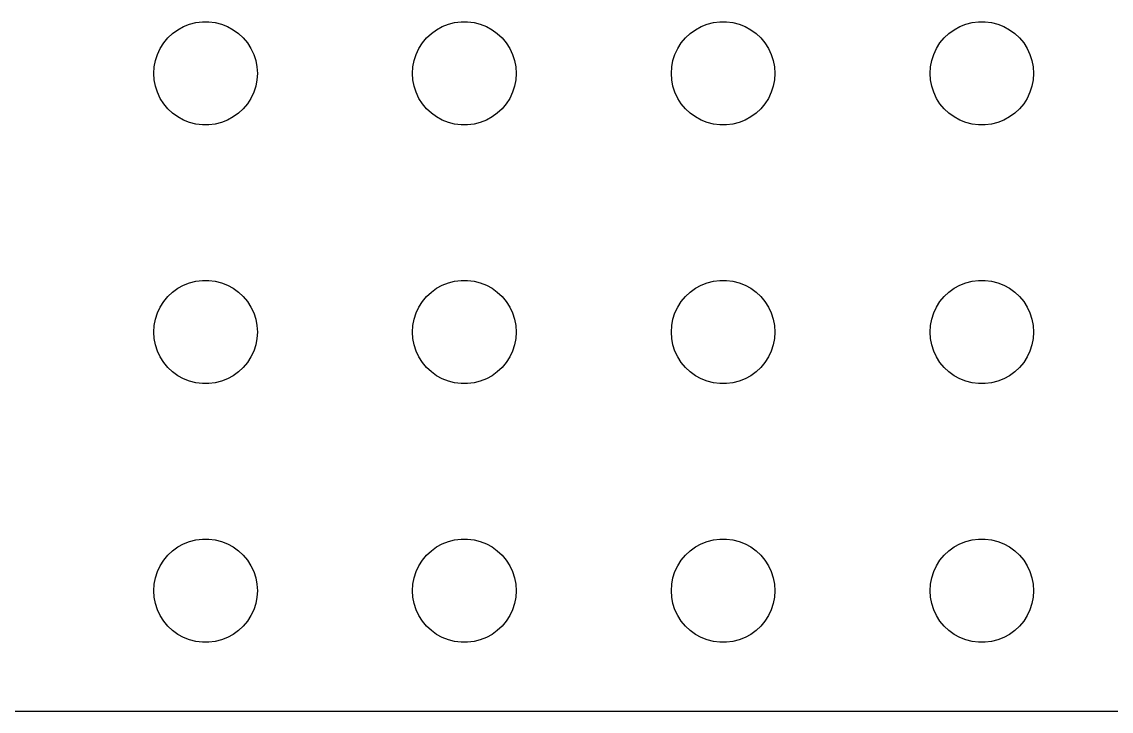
# Model space of a CAD drawing. Header units: metres. Extents: x -134 to 134, y 518 to 1078.
# Drawn here: x -63.2 to 0, y 974 to 1014 of the extents above; entities that cross this region are included whole.
import ezdxf

# ---------------------------------------------------------------- set-up
doc = ezdxf.new("R2010")
doc.units = ezdxf.units.M

msp = doc.modelspace()

# ---------------------------------------------------------------- linework, layer by layer
for p, q in [((-54.1075, 1013.53), (-53.7773, 1013.71)), ((-53.7773, 1013.71), (-53.427, 1013.85)), ((-53.427, 1013.85), (-53.0621, 1013.95)), ((-53.0621, 1013.95), (-52.6884, 1013.99)), ((-52.6884, 1013.99), (-52.3116, 1013.99)), ((-52.3116, 1013.99), (-51.9379, 1013.95)), ((-51.9379, 1013.95), (-51.5729, 1013.85)), ((-51.5729, 1013.85), (-51.2227, 1013.71)), ((-51.2227, 1013.71), (-50.8925, 1013.53)), ((-39.1075, 1013.53), (-38.7773, 1013.71)), ((-38.7773, 1013.71), (-38.427, 1013.85)), ((-38.427, 1013.85), (-38.0621, 1013.95)), ((-38.0621, 1013.95), (-37.6884, 1013.99)), ((-37.6884, 1013.99), (-37.3116, 1013.99)), ((-37.3116, 1013.99), (-36.9379, 1013.95)), ((-36.9379, 1013.95), (-36.5729, 1013.85)), ((-36.5729, 1013.85), (-36.2227, 1013.71)), ((-36.2227, 1013.71), (-35.8925, 1013.53)), ((-24.1075, 1013.53), (-23.7773, 1013.71)), ((-23.7773, 1013.71), (-23.427, 1013.85)), ((-23.427, 1013.85), (-23.0621, 1013.95)), ((-23.0621, 1013.95), (-22.6884, 1013.99)), ((-22.6884, 1013.99), (-22.3116, 1013.99)), ((-22.3116, 1013.99), (-21.9379, 1013.95)), ((-21.9379, 1013.95), (-21.5729, 1013.85)), ((-21.5729, 1013.85), (-21.2227, 1013.71)), ((-21.2227, 1013.71), (-20.8925, 1013.53)), ((-9.10747, 1013.53), (-8.77733, 1013.71)), ((-8.77733, 1013.71), (-8.42705, 1013.85)), ((-8.42705, 1013.85), (-8.06213, 1013.95)), ((-8.06213, 1013.95), (-7.68837, 1013.99)), ((-7.68837, 1013.99), (-7.31161, 1013.99)), ((-7.31161, 1013.99), (-6.93785, 1013.95)), ((-6.93785, 1013.95), (-6.57294, 1013.85)), ((-6.57294, 1013.85), (-6.22266, 1013.71)), ((-6.22266, 1013.71), (-5.89252, 1013.53)), ((-54.927, 1012.76), (-54.6869, 1013.05)), ((-54.6869, 1013.05), (-54.4123, 1013.31)), ((-54.4123, 1013.31), (-54.1075, 1013.53)), ((-50.8925, 1013.53), (-50.5877, 1013.31)), ((-50.5877, 1013.31), (-50.3131, 1013.05)), ((-50.3131, 1013.05), (-50.0729, 1012.76)), ((-39.927, 1012.76), (-39.6869, 1013.05)), ((-39.6869, 1013.05), (-39.4123, 1013.31)), ((-39.4123, 1013.31), (-39.1075, 1013.53)), ((-35.8925, 1013.53), (-35.5877, 1013.31)), ((-35.5877, 1013.31), (-35.3131, 1013.05)), ((-35.3131, 1013.05), (-35.0729, 1012.76)), ((-24.927, 1012.76), (-24.6869, 1013.05)), ((-24.6869, 1013.05), (-24.4123, 1013.31)), ((-24.4123, 1013.31), (-24.1075, 1013.53)), ((-20.8925, 1013.53), (-20.5877, 1013.31)), ((-20.5877, 1013.31), (-20.3131, 1013.05)), ((-20.3131, 1013.05), (-20.0729, 1012.76)), ((-9.92705, 1012.76), (-9.6869, 1013.05)), ((-9.6869, 1013.05), (-9.41226, 1013.31)), ((-9.41226, 1013.31), (-9.10747, 1013.53)), ((-5.89252, 1013.53), (-5.58772, 1013.31)), ((-5.58772, 1013.31), (-5.31308, 1013.05)), ((-5.31308, 1013.05), (-5.07294, 1012.76)), ((-55.2893, 1012.1), (-55.1289, 1012.45)), ((-55.1289, 1012.45), (-54.927, 1012.76)), ((-50.0729, 1012.76), (-49.8711, 1012.45)), ((-49.8711, 1012.45), (-49.7107, 1012.1)), ((-40.2893, 1012.1), (-40.1289, 1012.45)), ((-40.1289, 1012.45), (-39.927, 1012.76)), ((-35.0729, 1012.76), (-34.8711, 1012.45)), ((-34.8711, 1012.45), (-34.7107, 1012.1)), ((-25.2893, 1012.1), (-25.1289, 1012.45)), ((-25.1289, 1012.45), (-24.927, 1012.76)), ((-20.0729, 1012.76), (-19.8711, 1012.45)), ((-19.8711, 1012.45), (-19.7107, 1012.1)), ((-10.2893, 1012.1), (-10.1289, 1012.45)), ((-10.1289, 1012.45), (-9.92705, 1012.76)), ((-5.07294, 1012.76), (-4.87108, 1012.45)), ((-4.87108, 1012.45), (-4.71066, 1012.1)), ((-55.4763, 1011.38), (-55.4057, 1011.75)), ((-55.4057, 1011.75), (-55.2893, 1012.1)), ((-49.7107, 1012.1), (-49.5942, 1011.75)), ((-49.5942, 1011.75), (-49.5237, 1011.38)), ((-40.4763, 1011.38), (-40.4057, 1011.75)), ((-40.4057, 1011.75), (-40.2893, 1012.1)), ((-34.7107, 1012.1), (-34.5942, 1011.75)), ((-34.5942, 1011.75), (-34.5237, 1011.38)), ((-25.4763, 1011.38), (-25.4057, 1011.75)), ((-25.4057, 1011.75), (-25.2893, 1012.1)), ((-19.7107, 1012.1), (-19.5942, 1011.75)), ((-19.5942, 1011.75), (-19.5237, 1011.38)), ((-10.4763, 1011.38), (-10.4057, 1011.75)), ((-10.4057, 1011.75), (-10.2893, 1012.1)), ((-4.71066, 1012.1), (-4.59424, 1011.75)), ((-4.59424, 1011.75), (-4.52365, 1011.38)), ((-55.5, 1011), (-55.4763, 1011.38)), ((-49.5237, 1011.38), (-49.5, 1011)), ((-40.5, 1011), (-40.4763, 1011.38)), ((-34.5237, 1011.38), (-34.5, 1011)), ((-25.5, 1011), (-25.4763, 1011.38)), ((-19.5237, 1011.38), (-19.5, 1011)), ((-10.5, 1011), (-10.4763, 1011.38)), ((-4.52365, 1011.38), (-4.5, 1011)), ((-55.4763, 1010.62), (-55.5, 1011)), ((-55.4057, 1010.25), (-55.4763, 1010.62)), ((-49.5237, 1010.62), (-49.5942, 1010.25)), ((-49.5, 1011), (-49.5237, 1010.62)), ((-40.4763, 1010.62), (-40.5, 1011)), ((-40.4057, 1010.25), (-40.4763, 1010.62)), ((-34.5237, 1010.62), (-34.5942, 1010.25)), ((-34.5, 1011), (-34.5237, 1010.62)), ((-25.4763, 1010.62), (-25.5, 1011)), ((-25.4057, 1010.25), (-25.4763, 1010.62)), ((-19.5237, 1010.62), (-19.5942, 1010.25)), ((-19.5, 1011), (-19.5237, 1010.62)), ((-10.4763, 1010.62), (-10.5, 1011)), ((-10.4057, 1010.25), (-10.4763, 1010.62)), ((-4.52365, 1010.62), (-4.59424, 1010.25)), ((-4.5, 1011), (-4.52365, 1010.62)), ((-55.2893, 1009.9), (-55.4057, 1010.25)), ((-55.1289, 1009.55), (-55.2893, 1009.9)), ((-49.7107, 1009.9), (-49.8711, 1009.55)), ((-49.5942, 1010.25), (-49.7107, 1009.9)), ((-40.2893, 1009.9), (-40.4057, 1010.25)), ((-40.1289, 1009.55), (-40.2893, 1009.9)), ((-34.7107, 1009.9), (-34.8711, 1009.55)), ((-34.5942, 1010.25), (-34.7107, 1009.9)), ((-25.2893, 1009.9), (-25.4057, 1010.25)), ((-25.1289, 1009.55), (-25.2893, 1009.9)), ((-19.7107, 1009.9), (-19.8711, 1009.55)), ((-19.5942, 1010.25), (-19.7107, 1009.9)), ((-10.2893, 1009.9), (-10.4057, 1010.25)), ((-10.1289, 1009.55), (-10.2893, 1009.9)), ((-4.71066, 1009.9), (-4.87108, 1009.55)), ((-4.59424, 1010.25), (-4.71066, 1009.9)), ((-54.927, 1009.24), (-55.1289, 1009.55)), ((-54.6869, 1008.95), (-54.927, 1009.24)), ((-50.0729, 1009.24), (-50.3131, 1008.95)), ((-49.8711, 1009.55), (-50.0729, 1009.24)), ((-39.927, 1009.24), (-40.1289, 1009.55)), ((-39.6869, 1008.95), (-39.927, 1009.24)), ((-35.0729, 1009.24), (-35.3131, 1008.95)), ((-34.8711, 1009.55), (-35.0729, 1009.24)), ((-24.927, 1009.24), (-25.1289, 1009.55)), ((-24.6869, 1008.95), (-24.927, 1009.24)), ((-20.0729, 1009.24), (-20.3131, 1008.95)), ((-19.8711, 1009.55), (-20.0729, 1009.24)), ((-9.92705, 1009.24), (-10.1289, 1009.55)), ((-9.6869, 1008.95), (-9.92705, 1009.24)), ((-5.07294, 1009.24), (-5.31308, 1008.95)), ((-4.87108, 1009.55), (-5.07294, 1009.24)), ((-54.4123, 1008.69), (-54.6869, 1008.95)), ((-54.1075, 1008.47), (-54.4123, 1008.69)), ((-50.5877, 1008.69), (-50.8925, 1008.47)), ((-50.3131, 1008.95), (-50.5877, 1008.69)), ((-39.4123, 1008.69), (-39.6869, 1008.95)), ((-39.1075, 1008.47), (-39.4123, 1008.69)), ((-35.5877, 1008.69), (-35.8925, 1008.47)), ((-35.3131, 1008.95), (-35.5877, 1008.69)), ((-24.4123, 1008.69), (-24.6869, 1008.95)), ((-24.1075, 1008.47), (-24.4123, 1008.69)), ((-20.5877, 1008.69), (-20.8925, 1008.47)), ((-20.3131, 1008.95), (-20.5877, 1008.69)), ((-9.41226, 1008.69), (-9.6869, 1008.95)), ((-9.10747, 1008.47), (-9.41226, 1008.69)), ((-5.58772, 1008.69), (-5.89252, 1008.47)), ((-5.31308, 1008.95), (-5.58772, 1008.69)), ((-53.7773, 1008.29), (-54.1075, 1008.47)), ((-53.427, 1008.15), (-53.7773, 1008.29)), ((-53.0621, 1008.05), (-53.427, 1008.15)), ((-52.6884, 1008.01), (-53.0621, 1008.05)), ((-52.3116, 1008.01), (-52.6884, 1008.01)), ((-51.9379, 1008.05), (-52.3116, 1008.01)), ((-51.5729, 1008.15), (-51.9379, 1008.05)), ((-51.2227, 1008.29), (-51.5729, 1008.15)), ((-50.8925, 1008.47), (-51.2227, 1008.29)), ((-38.7773, 1008.29), (-39.1075, 1008.47)), ((-38.427, 1008.15), (-38.7773, 1008.29)), ((-38.0621, 1008.05), (-38.427, 1008.15)), ((-37.6884, 1008.01), (-38.0621, 1008.05)), ((-37.3116, 1008.01), (-37.6884, 1008.01)), ((-36.9379, 1008.05), (-37.3116, 1008.01)), ((-36.5729, 1008.15), (-36.9379, 1008.05)), ((-36.2227, 1008.29), (-36.5729, 1008.15)), ((-35.8925, 1008.47), (-36.2227, 1008.29)), ((-23.7773, 1008.29), (-24.1075, 1008.47)), ((-23.427, 1008.15), (-23.7773, 1008.29)), ((-23.0621, 1008.05), (-23.427, 1008.15)), ((-22.6884, 1008.01), (-23.0621, 1008.05)), ((-22.3116, 1008.01), (-22.6884, 1008.01)), ((-21.9379, 1008.05), (-22.3116, 1008.01)), ((-21.5729, 1008.15), (-21.9379, 1008.05)), ((-21.2227, 1008.29), (-21.5729, 1008.15)), ((-20.8925, 1008.47), (-21.2227, 1008.29)), ((-8.77733, 1008.29), (-9.10747, 1008.47)), ((-8.42705, 1008.15), (-8.77733, 1008.29)), ((-8.06213, 1008.05), (-8.42705, 1008.15)), ((-7.68837, 1008.01), (-8.06213, 1008.05)), ((-7.31161, 1008.01), (-7.68837, 1008.01)), ((-6.93785, 1008.05), (-7.31161, 1008.01)), ((-6.57294, 1008.15), (-6.93785, 1008.05)), ((-6.22266, 1008.29), (-6.57294, 1008.15)), ((-5.89252, 1008.47), (-6.22266, 1008.29)), ((-54.4123, 998.312), (-54.1075, 998.533)), ((-54.1075, 998.533), (-53.7773, 998.714)), ((-53.7773, 998.714), (-53.427, 998.853)), ((-53.427, 998.853), (-53.0621, 998.947)), ((-53.0621, 998.947), (-52.6884, 998.994)), ((-52.6884, 998.994), (-52.3116, 998.994)), ((-52.3116, 998.994), (-51.9379, 998.947)), ((-51.9379, 998.947), (-51.5729, 998.853)), ((-51.5729, 998.853), (-51.2227, 998.714)), ((-51.2227, 998.714), (-50.8925, 998.533)), ((-50.8925, 998.533), (-50.5877, 998.312)), ((-39.4123, 998.312), (-39.1075, 998.533)), ((-39.1075, 998.533), (-38.7773, 998.714)), ((-38.7773, 998.714), (-38.427, 998.853)), ((-38.427, 998.853), (-38.0621, 998.947)), ((-38.0621, 998.947), (-37.6884, 998.994)), ((-37.6884, 998.994), (-37.3116, 998.994)), ((-37.3116, 998.994), (-36.9379, 998.947)), ((-36.9379, 998.947), (-36.5729, 998.853)), ((-36.5729, 998.853), (-36.2227, 998.714)), ((-36.2227, 998.714), (-35.8925, 998.533)), ((-35.8925, 998.533), (-35.5877, 998.312)), ((-24.4123, 998.312), (-24.1075, 998.533)), ((-24.1075, 998.533), (-23.7773, 998.714)), ((-23.7773, 998.714), (-23.427, 998.853)), ((-23.427, 998.853), (-23.0621, 998.947)), ((-23.0621, 998.947), (-22.6884, 998.994)), ((-22.6884, 998.994), (-22.3116, 998.994)), ((-22.3116, 998.994), (-21.9379, 998.947)), ((-21.9379, 998.947), (-21.5729, 998.853)), ((-21.5729, 998.853), (-21.2227, 998.714)), ((-21.2227, 998.714), (-20.8925, 998.533)), ((-20.8925, 998.533), (-20.5877, 998.312)), ((-9.41226, 998.312), (-9.10747, 998.533)), ((-9.10747, 998.533), (-8.77733, 998.714)), ((-8.77733, 998.714), (-8.42705, 998.853)), ((-8.42705, 998.853), (-8.06213, 998.947)), ((-8.06213, 998.947), (-7.68837, 998.994)), ((-7.68837, 998.994), (-7.31161, 998.994)), ((-7.31161, 998.994), (-6.93785, 998.947)), ((-6.93785, 998.947), (-6.57294, 998.853)), ((-6.57294, 998.853), (-6.22266, 998.714)), ((-6.22266, 998.714), (-5.89252, 998.533)), ((-5.89252, 998.533), (-5.58772, 998.312)), ((-54.927, 997.763), (-54.6869, 998.054)), ((-54.6869, 998.054), (-54.4123, 998.312)), ((-50.5877, 998.312), (-50.3131, 998.054)), ((-50.3131, 998.054), (-50.0729, 997.763)), ((-39.927, 997.763), (-39.6869, 998.054)), ((-39.6869, 998.054), (-39.4123, 998.312)), ((-35.5877, 998.312), (-35.3131, 998.054)), ((-35.3131, 998.054), (-35.0729, 997.763)), ((-24.927, 997.763), (-24.6869, 998.054)), ((-24.6869, 998.054), (-24.4123, 998.312)), ((-20.5877, 998.312), (-20.3131, 998.054)), ((-20.3131, 998.054), (-20.0729, 997.763)), ((-9.92705, 997.763), (-9.6869, 998.054)), ((-9.6869, 998.054), (-9.41226, 998.312)), ((-5.58772, 998.312), (-5.31308, 998.054)), ((-5.31308, 998.054), (-5.07294, 997.763)), ((-55.2893, 997.104), (-55.1289, 997.445)), ((-55.1289, 997.445), (-54.927, 997.763)), ((-50.0729, 997.763), (-49.8711, 997.445)), ((-49.8711, 997.445), (-49.7107, 997.104)), ((-40.2893, 997.104), (-40.1289, 997.445)), ((-40.1289, 997.445), (-39.927, 997.763)), ((-35.0729, 997.763), (-34.8711, 997.445)), ((-34.8711, 997.445), (-34.7107, 997.104)), ((-25.2893, 997.104), (-25.1289, 997.445)), ((-25.1289, 997.445), (-24.927, 997.763)), ((-20.0729, 997.763), (-19.8711, 997.445)), ((-19.8711, 997.445), (-19.7107, 997.104)), ((-10.2893, 997.104), (-10.1289, 997.445)), ((-10.1289, 997.445), (-9.92705, 997.763)), ((-5.07294, 997.763), (-4.87108, 997.445)), ((-4.87108, 997.445), (-4.71066, 997.104)), ((-55.4763, 996.376), (-55.4057, 996.746)), ((-55.4057, 996.746), (-55.2893, 997.104)), ((-49.7107, 997.104), (-49.5942, 996.746)), ((-49.5942, 996.746), (-49.5237, 996.376)), ((-40.4763, 996.376), (-40.4057, 996.746)), ((-40.4057, 996.746), (-40.2893, 997.104)), ((-34.7107, 997.104), (-34.5942, 996.746)), ((-34.5942, 996.746), (-34.5237, 996.376)), ((-25.4763, 996.376), (-25.4057, 996.746)), ((-25.4057, 996.746), (-25.2893, 997.104)), ((-19.7107, 997.104), (-19.5942, 996.746)), ((-19.5942, 996.746), (-19.5237, 996.376)), ((-10.4763, 996.376), (-10.4057, 996.746)), ((-10.4057, 996.746), (-10.2893, 997.104)), ((-4.71066, 997.104), (-4.59424, 996.746)), ((-4.59424, 996.746), (-4.52365, 996.376)), ((-55.5, 996), (-55.4763, 996.376)), ((-55.4763, 995.624), (-55.5, 996)), ((-49.5237, 996.376), (-49.5, 996)), ((-49.5, 996), (-49.5237, 995.624)), ((-40.5, 996), (-40.4763, 996.376)), ((-40.4763, 995.624), (-40.5, 996)), ((-34.5237, 996.376), (-34.5, 996)), ((-34.5, 996), (-34.5237, 995.624)), ((-25.5, 996), (-25.4763, 996.376)), ((-25.4763, 995.624), (-25.5, 996)), ((-19.5237, 996.376), (-19.5, 996)), ((-19.5, 996), (-19.5237, 995.624)), ((-10.5, 996), (-10.4763, 996.376)), ((-10.4763, 995.624), (-10.5, 996)), ((-4.52365, 996.376), (-4.5, 996)), ((-4.5, 996), (-4.52365, 995.624)), ((-55.4057, 995.254), (-55.4763, 995.624)), ((-49.5237, 995.624), (-49.5942, 995.254)), ((-40.4057, 995.254), (-40.4763, 995.624)), ((-34.5237, 995.624), (-34.5942, 995.254)), ((-25.4057, 995.254), (-25.4763, 995.624)), ((-19.5237, 995.624), (-19.5942, 995.254)), ((-10.4057, 995.254), (-10.4763, 995.624)), ((-4.52365, 995.624), (-4.59424, 995.254)), ((-55.2893, 994.896), (-55.4057, 995.254)), ((-55.1289, 994.555), (-55.2893, 994.896)), ((-49.7107, 994.896), (-49.8711, 994.555)), ((-49.5942, 995.254), (-49.7107, 994.896)), ((-40.2893, 994.896), (-40.4057, 995.254)), ((-40.1289, 994.555), (-40.2893, 994.896)), ((-34.7107, 994.896), (-34.8711, 994.555)), ((-34.5942, 995.254), (-34.7107, 994.896)), ((-25.2893, 994.896), (-25.4057, 995.254)), ((-25.1289, 994.555), (-25.2893, 994.896)), ((-19.7107, 994.896), (-19.8711, 994.555)), ((-19.5942, 995.254), (-19.7107, 994.896)), ((-10.2893, 994.896), (-10.4057, 995.254)), ((-10.1289, 994.555), (-10.2893, 994.896)), ((-4.71066, 994.896), (-4.87108, 994.555)), ((-4.59424, 995.254), (-4.71066, 994.896)), ((-54.927, 994.237), (-55.1289, 994.555)), ((-54.6869, 993.946), (-54.927, 994.237)), ((-50.0729, 994.237), (-50.3131, 993.946)), ((-49.8711, 994.555), (-50.0729, 994.237)), ((-39.927, 994.237), (-40.1289, 994.555)), ((-39.6869, 993.946), (-39.927, 994.237)), ((-35.0729, 994.237), (-35.3131, 993.946)), ((-34.8711, 994.555), (-35.0729, 994.237)), ((-24.927, 994.237), (-25.1289, 994.555)), ((-24.6869, 993.946), (-24.927, 994.237)), ((-20.0729, 994.237), (-20.3131, 993.946)), ((-19.8711, 994.555), (-20.0729, 994.237)), ((-9.92705, 994.237), (-10.1289, 994.555)), ((-9.6869, 993.946), (-9.92705, 994.237)), ((-5.07294, 994.237), (-5.31308, 993.946)), ((-4.87108, 994.555), (-5.07294, 994.237)), ((-54.4123, 993.688), (-54.6869, 993.946)), ((-54.1075, 993.467), (-54.4123, 993.688)), ((-53.7773, 993.286), (-54.1075, 993.467)), ((-50.8925, 993.467), (-51.2227, 993.286)), ((-50.5877, 993.688), (-50.8925, 993.467)), ((-50.3131, 993.946), (-50.5877, 993.688)), ((-39.4123, 993.688), (-39.6869, 993.946)), ((-39.1075, 993.467), (-39.4123, 993.688)), ((-38.7773, 993.286), (-39.1075, 993.467)), ((-35.8925, 993.467), (-36.2227, 993.286)), ((-35.5877, 993.688), (-35.8925, 993.467)), ((-35.3131, 993.946), (-35.5877, 993.688)), ((-24.4123, 993.688), (-24.6869, 993.946)), ((-24.1075, 993.467), (-24.4123, 993.688)), ((-23.7773, 993.286), (-24.1075, 993.467)), ((-20.8925, 993.467), (-21.2227, 993.286)), ((-20.5877, 993.688), (-20.8925, 993.467)), ((-20.3131, 993.946), (-20.5877, 993.688)), ((-9.41226, 993.688), (-9.6869, 993.946)), ((-9.10747, 993.467), (-9.41226, 993.688)), ((-8.77733, 993.286), (-9.10747, 993.467)), ((-5.89252, 993.467), (-6.22266, 993.286)), ((-5.58772, 993.688), (-5.89252, 993.467)), ((-5.31308, 993.946), (-5.58772, 993.688)), ((-53.427, 993.147), (-53.7773, 993.286)), ((-53.0621, 993.053), (-53.427, 993.147)), ((-52.6884, 993.006), (-53.0621, 993.053)), ((-52.3116, 993.006), (-52.6884, 993.006)), ((-51.9379, 993.053), (-52.3116, 993.006)), ((-51.5729, 993.147), (-51.9379, 993.053)), ((-51.2227, 993.286), (-51.5729, 993.147)), ((-38.427, 993.147), (-38.7773, 993.286)), ((-38.0621, 993.053), (-38.427, 993.147)), ((-37.6884, 993.006), (-38.0621, 993.053)), ((-37.3116, 993.006), (-37.6884, 993.006)), ((-36.9379, 993.053), (-37.3116, 993.006)), ((-36.5729, 993.147), (-36.9379, 993.053)), ((-36.2227, 993.286), (-36.5729, 993.147)), ((-23.427, 993.147), (-23.7773, 993.286)), ((-23.0621, 993.053), (-23.427, 993.147)), ((-22.6884, 993.006), (-23.0621, 993.053)), ((-22.3116, 993.006), (-22.6884, 993.006)), ((-21.9379, 993.053), (-22.3116, 993.006)), ((-21.5729, 993.147), (-21.9379, 993.053)), ((-21.2227, 993.286), (-21.5729, 993.147)), ((-8.42705, 993.147), (-8.77733, 993.286)), ((-8.06213, 993.053), (-8.42705, 993.147)), ((-7.68837, 993.006), (-8.06213, 993.053)), ((-7.31161, 993.006), (-7.68837, 993.006)), ((-6.93785, 993.053), (-7.31161, 993.006)), ((-6.57294, 993.147), (-6.93785, 993.053)), ((-6.22266, 993.286), (-6.57294, 993.147)), ((-53.0621, 983.947), (-52.6884, 983.994)), ((-52.6884, 983.994), (-52.3116, 983.994)), ((-52.3116, 983.994), (-51.9379, 983.947)), ((-38.0621, 983.947), (-37.6884, 983.994)), ((-37.6884, 983.994), (-37.3116, 983.994)), ((-37.3116, 983.994), (-36.9379, 983.947)), ((-23.0621, 983.947), (-22.6884, 983.994)), ((-22.6884, 983.994), (-22.3116, 983.994)), ((-22.3116, 983.994), (-21.9379, 983.947)), ((-8.06213, 983.947), (-7.68837, 983.994)), ((-7.68837, 983.994), (-7.31161, 983.994)), ((-7.31161, 983.994), (-6.93785, 983.947)), ((-54.4123, 983.312), (-54.1075, 983.533)), ((-54.1075, 983.533), (-53.7773, 983.714)), ((-53.7773, 983.714), (-53.427, 983.853)), ((-53.427, 983.853), (-53.0621, 983.947)), ((-51.9379, 983.947), (-51.5729, 983.853)), ((-51.5729, 983.853), (-51.2227, 983.714)), ((-51.2227, 983.714), (-50.8925, 983.533)), ((-50.8925, 983.533), (-50.5877, 983.312)), ((-39.4123, 983.312), (-39.1075, 983.533)), ((-39.1075, 983.533), (-38.7773, 983.714)), ((-38.7773, 983.714), (-38.427, 983.853)), ((-38.427, 983.853), (-38.0621, 983.947)), ((-36.9379, 983.947), (-36.5729, 983.853)), ((-36.5729, 983.853), (-36.2227, 983.714)), ((-36.2227, 983.714), (-35.8925, 983.533)), ((-35.8925, 983.533), (-35.5877, 983.312)), ((-24.4123, 983.312), (-24.1075, 983.533)), ((-24.1075, 983.533), (-23.7773, 983.714)), ((-23.7773, 983.714), (-23.427, 983.853)), ((-23.427, 983.853), (-23.0621, 983.947)), ((-21.9379, 983.947), (-21.5729, 983.853)), ((-21.5729, 983.853), (-21.2227, 983.714)), ((-21.2227, 983.714), (-20.8925, 983.533)), ((-20.8925, 983.533), (-20.5877, 983.312)), ((-9.41226, 983.312), (-9.10747, 983.533)), ((-9.10747, 983.533), (-8.77733, 983.714)), ((-8.77733, 983.714), (-8.42705, 983.853)), ((-8.42705, 983.853), (-8.06213, 983.947)), ((-6.93785, 983.947), (-6.57294, 983.853)), ((-6.57294, 983.853), (-6.22266, 983.714)), ((-6.22266, 983.714), (-5.89252, 983.533)), ((-5.89252, 983.533), (-5.58772, 983.312)), ((-55.1289, 982.445), (-54.927, 982.763)), ((-54.927, 982.763), (-54.6869, 983.054)), ((-54.6869, 983.054), (-54.4123, 983.312)), ((-50.5877, 983.312), (-50.3131, 983.054)), ((-50.3131, 983.054), (-50.0729, 982.763)), ((-50.0729, 982.763), (-49.8711, 982.445)), ((-40.1289, 982.445), (-39.927, 982.763)), ((-39.927, 982.763), (-39.6869, 983.054)), ((-39.6869, 983.054), (-39.4123, 983.312)), ((-35.5877, 983.312), (-35.3131, 983.054)), ((-35.3131, 983.054), (-35.0729, 982.763)), ((-35.0729, 982.763), (-34.8711, 982.445)), ((-25.1289, 982.445), (-24.927, 982.763)), ((-24.927, 982.763), (-24.6869, 983.054)), ((-24.6869, 983.054), (-24.4123, 983.312)), ((-20.5877, 983.312), (-20.3131, 983.054)), ((-20.3131, 983.054), (-20.0729, 982.763)), ((-20.0729, 982.763), (-19.8711, 982.445)), ((-10.1289, 982.445), (-9.92705, 982.763)), ((-9.92705, 982.763), (-9.6869, 983.054)), ((-9.6869, 983.054), (-9.41226, 983.312)), ((-5.58772, 983.312), (-5.31308, 983.054)), ((-5.31308, 983.054), (-5.07294, 982.763)), ((-5.07294, 982.763), (-4.87108, 982.445)), ((-55.4057, 981.746), (-55.2893, 982.104)), ((-55.2893, 982.104), (-55.1289, 982.445)), ((-49.8711, 982.445), (-49.7107, 982.104)), ((-49.7107, 982.104), (-49.5942, 981.746)), ((-40.4057, 981.746), (-40.2893, 982.104)), ((-40.2893, 982.104), (-40.1289, 982.445)), ((-34.8711, 982.445), (-34.7107, 982.104)), ((-34.7107, 982.104), (-34.5942, 981.746)), ((-25.4057, 981.746), (-25.2893, 982.104)), ((-25.2893, 982.104), (-25.1289, 982.445)), ((-19.8711, 982.445), (-19.7107, 982.104)), ((-19.7107, 982.104), (-19.5942, 981.746)), ((-10.4057, 981.746), (-10.2893, 982.104)), ((-10.2893, 982.104), (-10.1289, 982.445)), ((-4.87108, 982.445), (-4.71066, 982.104)), ((-4.71066, 982.104), (-4.59424, 981.746)), ((-55.4763, 981.376), (-55.4057, 981.746)), ((-49.5942, 981.746), (-49.5237, 981.376)), ((-40.4763, 981.376), (-40.4057, 981.746)), ((-34.5942, 981.746), (-34.5237, 981.376)), ((-25.4763, 981.376), (-25.4057, 981.746)), ((-19.5942, 981.746), (-19.5237, 981.376)), ((-10.4763, 981.376), (-10.4057, 981.746)), ((-4.59424, 981.746), (-4.52365, 981.376)), ((-55.5, 981), (-55.4763, 981.376)), ((-55.4763, 980.624), (-55.5, 981)), ((-49.5237, 981.376), (-49.5, 981)), ((-49.5, 981), (-49.5237, 980.624)), ((-40.5, 981), (-40.4763, 981.376)), ((-40.4763, 980.624), (-40.5, 981)), ((-34.5237, 981.376), (-34.5, 981)), ((-34.5, 981), (-34.5237, 980.624)), ((-25.5, 981), (-25.4763, 981.376)), ((-25.4763, 980.624), (-25.5, 981)), ((-19.5237, 981.376), (-19.5, 981)), ((-19.5, 981), (-19.5237, 980.624)), ((-10.5, 981), (-10.4763, 981.376)), ((-10.4763, 980.624), (-10.5, 981)), ((-4.52365, 981.376), (-4.5, 981)), ((-4.5, 981), (-4.52365, 980.624)), ((-55.4057, 980.254), (-55.4763, 980.624)), ((-55.2893, 979.896), (-55.4057, 980.254)), ((-49.5942, 980.254), (-49.7107, 979.896)), ((-49.5237, 980.624), (-49.5942, 980.254)), ((-40.4057, 980.254), (-40.4763, 980.624)), ((-40.2893, 979.896), (-40.4057, 980.254)), ((-34.5942, 980.254), (-34.7107, 979.896)), ((-34.5237, 980.624), (-34.5942, 980.254)), ((-25.4057, 980.254), (-25.4763, 980.624)), ((-25.2893, 979.896), (-25.4057, 980.254)), ((-19.5942, 980.254), (-19.7107, 979.896)), ((-19.5237, 980.624), (-19.5942, 980.254)), ((-10.4057, 980.254), (-10.4763, 980.624)), ((-10.2893, 979.896), (-10.4057, 980.254)), ((-4.59424, 980.254), (-4.71066, 979.896)), ((-4.52365, 980.624), (-4.59424, 980.254)), ((-55.1289, 979.555), (-55.2893, 979.896)), ((-54.927, 979.237), (-55.1289, 979.555)), ((-49.8711, 979.555), (-50.0729, 979.237)), ((-49.7107, 979.896), (-49.8711, 979.555)), ((-40.1289, 979.555), (-40.2893, 979.896)), ((-39.927, 979.237), (-40.1289, 979.555)), ((-34.8711, 979.555), (-35.0729, 979.237)), ((-34.7107, 979.896), (-34.8711, 979.555)), ((-25.1289, 979.555), (-25.2893, 979.896)), ((-24.927, 979.237), (-25.1289, 979.555)), ((-19.8711, 979.555), (-20.0729, 979.237)), ((-19.7107, 979.896), (-19.8711, 979.555)), ((-10.1289, 979.555), (-10.2893, 979.896)), ((-9.92705, 979.237), (-10.1289, 979.555)), ((-4.87108, 979.555), (-5.07294, 979.237)), ((-4.71066, 979.896), (-4.87108, 979.555)), ((-54.6869, 978.946), (-54.927, 979.237)), ((-54.4123, 978.688), (-54.6869, 978.946)), ((-50.3131, 978.946), (-50.5877, 978.688)), ((-50.0729, 979.237), (-50.3131, 978.946)), ((-39.6869, 978.946), (-39.927, 979.237)), ((-39.4123, 978.688), (-39.6869, 978.946)), ((-35.3131, 978.946), (-35.5877, 978.688)), ((-35.0729, 979.237), (-35.3131, 978.946)), ((-24.6869, 978.946), (-24.927, 979.237)), ((-24.4123, 978.688), (-24.6869, 978.946)), ((-20.3131, 978.946), (-20.5877, 978.688)), ((-20.0729, 979.237), (-20.3131, 978.946)), ((-9.6869, 978.946), (-9.92705, 979.237)), ((-9.41226, 978.688), (-9.6869, 978.946)), ((-5.31308, 978.946), (-5.58772, 978.688)), ((-5.07294, 979.237), (-5.31308, 978.946)), ((-54.1075, 978.467), (-54.4123, 978.688)), ((-53.7773, 978.286), (-54.1075, 978.467)), ((-53.427, 978.147), (-53.7773, 978.286)), ((-51.2227, 978.286), (-51.5729, 978.147)), ((-50.8925, 978.467), (-51.2227, 978.286)), ((-50.5877, 978.688), (-50.8925, 978.467)), ((-39.1075, 978.467), (-39.4123, 978.688)), ((-38.7773, 978.286), (-39.1075, 978.467)), ((-38.427, 978.147), (-38.7773, 978.286)), ((-36.2227, 978.286), (-36.5729, 978.147)), ((-35.8925, 978.467), (-36.2227, 978.286)), ((-35.5877, 978.688), (-35.8925, 978.467)), ((-24.1075, 978.467), (-24.4123, 978.688)), ((-23.7773, 978.286), (-24.1075, 978.467)), ((-23.427, 978.147), (-23.7773, 978.286)), ((-21.2227, 978.286), (-21.5729, 978.147)), ((-20.8925, 978.467), (-21.2227, 978.286)), ((-20.5877, 978.688), (-20.8925, 978.467)), ((-9.10747, 978.467), (-9.41226, 978.688)), ((-8.77733, 978.286), (-9.10747, 978.467)), ((-8.42705, 978.147), (-8.77733, 978.286)), ((-6.22266, 978.286), (-6.57294, 978.147)), ((-5.89252, 978.467), (-6.22266, 978.286)), ((-5.58772, 978.688), (-5.89252, 978.467)), ((-53.0621, 978.053), (-53.427, 978.147)), ((-52.6884, 978.006), (-53.0621, 978.053)), ((-52.3116, 978.006), (-52.6884, 978.006)), ((-51.9379, 978.053), (-52.3116, 978.006)), ((-51.5729, 978.147), (-51.9379, 978.053)), ((-38.0621, 978.053), (-38.427, 978.147)), ((-37.6884, 978.006), (-38.0621, 978.053)), ((-37.3116, 978.006), (-37.6884, 978.006)), ((-36.9379, 978.053), (-37.3116, 978.006)), ((-36.5729, 978.147), (-36.9379, 978.053)), ((-23.0621, 978.053), (-23.427, 978.147)), ((-22.6884, 978.006), (-23.0621, 978.053)), ((-22.3116, 978.006), (-22.6884, 978.006)), ((-21.9379, 978.053), (-22.3116, 978.006)), ((-21.5729, 978.147), (-21.9379, 978.053)), ((-8.06213, 978.053), (-8.42705, 978.147)), ((-7.68837, 978.006), (-8.06213, 978.053)), ((-7.31161, 978.006), (-7.68837, 978.006)), ((-6.93785, 978.053), (-7.31161, 978.006)), ((-6.57294, 978.147), (-6.93785, 978.053)), ((-129.814, 974.01), (129.814, 974.01))]:
    msp.add_line(p, q)

doc.saveas('drawing.dxf')
